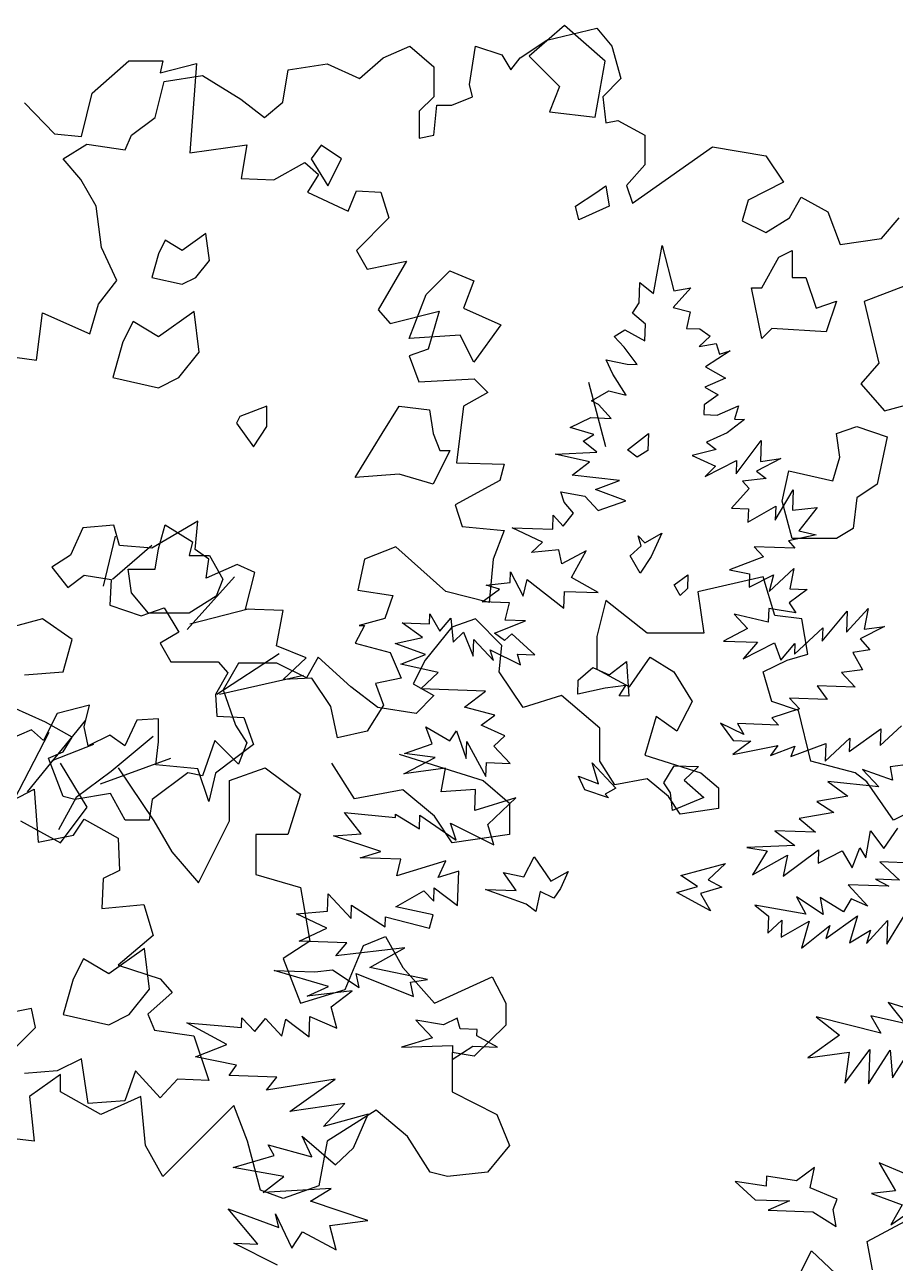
# Model space of a CAD drawing. Header units: inches. Extents: x -11 to 128, y 7 to 56.
# Drawn here: x 54.3128 to 54.617, y 22.7712 to 23.2043 of the extents above; entities that cross this region are included whole.
import ezdxf

# ---------------------------------------------------------------- set-up
doc = ezdxf.new("R2010")
doc.units = ezdxf.units.IN
doc.header["$MEASUREMENT"] = 0
doc.layers.add('CAY', color=94, linetype='Continuous')
doc.layers.add('CAY-3', color=61, linetype='Continuous')
picture_1 = doc.add_image_def('image1.jpg', size_in_pixel=(1680, 1093))

# ---------------------------------------------------------------- blocks, each defined once
blk = doc.blocks.new('A$C76451831')
at = {"layer": 'CAY'}
for points in [[(4149.56, 1884.44), (4162.21, 1909.75), (4185.41, 1887.6)], [(4209.67, 1894.98), (4205.45, 1917.13), (4234.98, 1932.95)], [(974, 1323.01), (997.2, 1298.75), (1018.29, 1296.64), (1026.73, 1330.39), (1055.21, 1355.7), (1081.57, 1355.7), (1079.47, 1346.21), (1107.94, 1353.59), (1102.67, 1283.98), (1146.97, 1290.31), (1142.75, 1263.94), (1168.06, 1262.89), (1192.32, 1276.6), (1202.86, 1267.11), (1194.43, 1253.4), (1226.07, 1238.63), (1232.4, 1254.45), (1251.38, 1253.4), (1257.71, 1233.36), (1232.4, 1208.05), (1240.83, 1193.28), (1271.42, 1199.61), (1249.27, 1161.64), (1258.76, 1151.09), (1296.73, 1160.59), (1288.29, 1131.05), (1273.53, 1125.78), (1280.91, 1105.74), (1324.15, 1107.85), (1334.7, 1097.3), (1315.72, 1086.76), (1310.44, 1042.46), (1347.36, 1041.41), (1344.19, 1028.75), (1309.39, 1009.77), (1314.66, 992.89), (1347.36, 989.73), (1338.92, 967.58), (1335.75, 933.83), (1302, 942.27), (1262.98, 977.07), (1238.72, 967.58), (1233.45, 943.32), (1260.87, 939.1), (1254.54, 921.17), (1234.5, 915.9), (1238.72, 915.9), (1231.34, 902.19), (1258.76, 894.8), (1267.2, 874.77), (1247.16, 870.55), (1253.49, 853.67)], [(1170.84, 417.59), (1137, 434.64), (1155.56, 433.99), (1132.5, 461.54), (1171.87, 447.02), (1169.52, 457.53), (1182.18, 430.79), (1190.33, 443.66), (1216.58, 429.59), (1211.79, 448.35), (1241.39, 452.3), (1196.6, 467.46), (1212.81, 477.32), (1159.68, 474.19), (1175.98, 486.77), (1136.34, 493.59), (1168.38, 502.9), (1163.69, 511.23), (1197.8, 501.87), (1190.21, 518.01), (1216.17, 495.79), (1230.22, 508.9), (1241.57, 535.25), (1206.79, 525.59), (1223.28, 543.6), (1180.46, 537.39), (1215.78, 562.45), (1162.46, 553.88), (1170.52, 564.03), (1133.41, 565.32), (1139.12, 573.28), (1107.18, 579.84), (1131.53, 589.42), (1100.4, 606.37), (1142.87, 602.62), (1143.13, 610.32), (1153.18, 599.54), (1161.69, 609.67), (1174.36, 596.08), (1177.53, 609.12), (1195.63, 595.34), (1196.18, 611.18), (1217.17, 602.29), (1212.76, 618.77), (1229.06, 631.34), (1194.02, 627.13), (1210.6, 634.71), (1168.43, 647.06), (1200.12, 645.95), (1213.77, 647.74), (1234.59, 633.87), (1232.25, 644.83), (1276.94, 626.95), (1274.6, 637.91), (1287.82, 640.17), (1242.83, 649.45), (1270.11, 664.82), (1216.42, 658.53), (1224.93, 668.66), (1187.81, 669.96), (1209.46, 680.08), (1185.84, 691.33), (1209.92, 693.21), (1210.4, 706.8), (1228.31, 687.58), (1228.67, 698), (1254.82, 681.22), (1255.09, 688.91), (1289.22, 680.02), (1292.3, 690.34), (1263.07, 696.8), (1284.8, 709.18), (1292.68, 701.2), (1293.04, 711.62), (1311.14, 697.84), (1312.07, 724.55), (1296.04, 719.67), (1301.93, 732.61), (1263.9, 720.79), (1267.08, 733.83), (1235.4, 734.94), (1251.43, 739.82), (1214.69, 751.98), (1236.05, 753.5), (1223.04, 770.27), (1262.77, 766.17), (1262.86, 768.88), (1281.49, 757.35), (1281.87, 768.22), (1310.19, 748.64), (1305.67, 761.95), (1339.52, 744.9), (1334.64, 760.94), (1356.65, 781.48), (1324.59, 771.71), (1325.16, 788.02), (1298.36, 786.23), (1301.73, 804.7), (1269.4, 800.39), (1293.86, 813.13), (1269.96, 816.24), (1291.51, 823.64), (1286.54, 836.96), (1305.19, 825.89), (1310.45, 833.86), (1317.85, 812.3), (1318.31, 825.43), (1333.22, 798.16), (1333.6, 809.03), (1352.16, 808.38), (1339.49, 821.97), (1347.92, 829.83), (1329.63, 838.18), (1340.33, 845.97), (1316.53, 852.24), (1332.83, 864.81), (1282.59, 866.57), (1296.17, 879.24), (1266.94, 885.7), (1286.24, 893.19), (1262.52, 901.72), (1283.98, 906.41), (1268.07, 917.85), (1289.34, 917.11), (1289.61, 924.8), (1297.3, 911.39), (1305.81, 921.52), (1307.87, 902.86), (1315.85, 910.74), (1323.35, 891.89), (1323.81, 905.02), (1339.1, 888.62), (1336.67, 896.87), (1360.27, 885.16), (1357.84, 893.41), (1371.42, 892.93), (1353.42, 909.43), (1347.8, 904.19), (1339.84, 909.9), (1364.19, 919.48), (1348.35, 920.03), (1351.54, 933.52), (1330.27, 934.26), (1343.76, 944.22), (1333.44, 947.3), (1352.09, 949.37), (1352.38, 957.52), (1362.14, 938.59), (1365.31, 951.63), (1393.99, 929.32), (1394.45, 942.45), (1420.7, 941.53), (1399.81, 953.14), (1411.41, 974.04), (1392.48, 963.83), (1390.14, 974.79), (1368.77, 972.81), (1377.2, 980.68), (1353.58, 991.93), (1385.26, 990.82), (1385.64, 1001.69), (1393.5, 993.26), (1401.56, 1003.4), (1394.15, 1011.82), (1391.72, 1020.07), (1410.18, 1016.7), (1420.67, 1005.45), (1442.22, 1012.86), (1418.52, 1021.85), (1437.34, 1028.9), (1400.33, 1032.91), (1413.83, 1043.32), (1387.3, 1049.23), (1419.53, 1050.83), (1408.95, 1059.36), (1417.29, 1064.51), (1398.91, 1070.13), (1415.03, 1077.73), (1430.87, 1077.18), (1420.83, 1087.96), (1415.49, 1090.86), (1428.9, 1098.55), (1442.38, 1095.36), (1432.08, 1111.59), (1427.02, 1122.65), (1443.22, 1119.36), (1450.92, 1119.09), (1440.97, 1132.59), (1433.1, 1141.02), (1441.44, 1146.17), (1457, 1137.47), (1457.45, 1150.6), (1447.33, 1159.11), (1452.59, 1167.09), (1453.15, 1182.93), (1463.72, 1174.4), (1470.47, 1211.8), (1479.66, 1176.57), (1492.88, 1178.83), (1479.2, 1163.44), (1492.23, 1160.26), (1489.51, 1147.21), (1499.92, 1146.85), (1507.88, 1141.13), (1499.45, 1133.26), (1512.67, 1135.52), (1515.1, 1127.28), (1523.34, 1129.71), (1504.32, 1117.23), (1519.88, 1108.52), (1503.77, 1101.38), (1513.99, 1095.58), (1503.3, 1087.8), (1503.03, 1080.1), (1513.44, 1079.74), (1530, 1086.86), (1526.92, 1076.54), (1534.61, 1076.28), (1521.11, 1065.87), (1505, 1058.72), (1512.5, 1053.02), (1493.76, 1048.24), (1512.04, 1039.89), (1504.07, 1032.01), (1528.51, 1044.3), (1528.15, 1033.89), (1547.64, 1059.95), (1547.07, 1043.65), (1563, 1045.82), (1544.08, 1036.05), (1551.59, 1030.35), (1532.94, 1028.28), (1538.18, 1022.66), (1524.5, 1007.27), (1537.63, 1006.81), (1537.26, 996.4), (1558.99, 1008.78), (1558.61, 997.92), (1572.58, 1021.46), (1572.02, 1005.61), (1591.13, 1007.66), (1576.9, 989.57), (1590.38, 986.38), (1568.92, 981.69), (1573.71, 976.08), (1542.03, 977.19), (1549.45, 969.22), (1522.82, 959.27), (1538.57, 956), (1538.21, 945.59), (1557.13, 955.36), (1553.95, 942.32), (1573.16, 960.24), (1569.89, 944.48), (1583.47, 944.01), (1569.51, 933.62), (1574.67, 925.73), (1553.49, 929.19), (1553.11, 918.32), (1526.6, 924.69), (1537.08, 913.44), (1518.16, 903.68), (1544.87, 902.74), (1533.55, 889.99), (1557.99, 902.29), (1562.97, 888.96), (1573.83, 901.73), (1573.55, 893.58), (1595.56, 914.12), (1595.2, 903.71), (1614.59, 927.06), (1614.03, 910.76), (1630.98, 929.2), (1627.7, 913), (1643.63, 915.16), (1624.71, 905.4), (1632.12, 896.98), (1618.9, 894.72), (1626.59, 881.3), (1610.2, 879.16), (1620.69, 867.91), (1591.27, 868.94), (1599.05, 858.24), (1569.63, 859.27), (1577.49, 850.83), (1555.95, 843.88), (1561.19, 838.25), (1529.06, 839.38), (1534.21, 831.04), (1515.93, 839.83), (1525.89, 826.34), (1539.46, 825.87), (1525.51, 815.47), (1560.64, 822.41), (1554.93, 814.45), (1573.77, 821.95), (1570.77, 813.89), (1597.85, 823.83), (1597.37, 810.24), (1616.58, 828.16), (1616.22, 817.74), (1640.85, 835.47), (1640.39, 822.34), (1656.79, 837.63)], [(1663.91, 807.92), (1647.97, 805.76), (1649.87, 795.26), (1626.6, 803.78), (1639.27, 790.19), (1599.54, 794.3), (1615, 782.88), (1590.84, 778.74), (1604.13, 770.11), (1577.24, 765.61), (1590, 754.74), (1558.32, 755.85), (1573.78, 744.43), (1536.57, 743.01), (1552.33, 740.19), (1540.81, 721.55), (1568.08, 736.92), (1564.79, 720.71), (1592.24, 741.06), (1591.88, 730.65), (1610.8, 740.41), (1618.48, 727), (1624.47, 742.66), (1629.18, 734.79), (1632.64, 755.97), (1643.03, 742.01), (1654, 757.94)], [(1666.65, 730.76), (1639.95, 731.69), (1655.31, 717.55), (1636.76, 718.2), (1646.99, 712.86), (1615.31, 713.96), (1630.58, 697.11), (1617.65, 703), (1611.85, 692.78), (1593.66, 703.84), (1595.92, 690.61), (1575.1, 704.49), (1582.34, 691.09), (1542.7, 697.91), (1553.28, 689.38), (1552.82, 676.25), (1563.59, 686.3), (1563.13, 673.17), (1584.86, 685.56), (1579.14, 664.45), (1601.06, 682.27), (1597.98, 671.95), (1622.62, 689.68), (1616.44, 668.59), (1632.65, 678.45), (1629.57, 668.13), (1646.06, 686.14), (1645.41, 667.58), (1659.83, 691.1)], [(1675.68, 613.03), (1646.55, 622.2), (1659.57, 605.88), (1633.04, 611.8), (1640.73, 598.38), (1590.42, 611.02), (1608.5, 596.79), (1583.86, 579.06), (1616.19, 583.37), (1612.63, 559.47), (1632.12, 585.53), (1631.19, 558.82), (1647.96, 584.98), (1649.94, 563.61), (1669.6, 594.65)], [(1681.44, 479.55), (1639.47, 497.33), (1652.3, 475.58), (1633.65, 473.51), (1657.35, 464.52), (1648.65, 448.96), (1670.48, 464.06)], [(1253.49, 853.67), (1240.83, 833.63), (1217.63, 828.36), (1212.36, 852.62), (1197.59, 874.77), (1175.44, 873.71), (1193.37, 890.59), (1170.17, 900.08), (1175.44, 927.5), (1145.91, 928.55), (1153.29, 957.03), (1139.58, 963.36), (1115.32, 952.81), (1117.43, 967.58), (1106.89, 974.96), (1109, 997.11), (1073.14, 976.02), (1047.82, 978.12), (1043.61, 993.94), (1019.35, 991.84), (1009.86, 970.74), (995.09, 961.25), (1007.75, 945.43), (1020.4, 954.92), (1041.5, 951.76), (1040.44, 931.72), (1064.7, 923.28), (1082.63, 929.61), (1094.23, 910.62), (1079.47, 902.19), (1087.9, 887.42), (1124.82, 887.42), (1132.2, 878.98), (1122.71, 862.11), (1123.76, 845.23), (1144.86, 844.18), (1152.24, 823.09), (1122.71, 800.94), (1117.43, 778.79), (1109, 804.1), (1076.3, 807.27), (1078.41, 825.19), (1078.41, 843.12), (1061.54, 842.07), (1052.04, 822.03), (1040.44, 830.47), (1023.57, 822.03), (1020.4, 836.8), (1024.62, 853.67), (999.31, 847.34), (988.76, 826.25), (979.27, 834.69), (960.29, 826.25)], [(1044.66, 985.51), (1035.17, 946.48)], [(1073.14, 978.12), (1042.55, 951.76)], [(1484.52, 939.3), (1479.82, 947.63), (1490.52, 955.41), (1490.14, 944.55), (1484.52, 939.3)], [(1137.47, 953.87), (1100.56, 912.73)], [(1148.02, 928.55), (1102.67, 916.95)], [(1172.28, 893.75), (1123.76, 862.11)], [(959.23, 776.68), (981.38, 788.28), (984.54, 747.15), (1011.97, 752.42), (1020.4, 765.08), (1046.77, 750.31), (1047.82, 725), (1035.17, 718.67), (1034.11, 695.47), (1066.81, 698.63), (1074.19, 674.37), (1046.77, 651.17), (1079.47, 640.62), (1088.96, 630.08), (1069.97, 613.2), (1075.25, 600.55), (1105.83, 596.33), (1117.43, 561.52), (1093.18, 562.58), (1079.47, 547.81), (1060.48, 568.91), (1052.04, 545.7), (1023.57, 543.59), (1018.29, 578.4), (999.31, 568.91), (974, 566.8)], [(964.5, 584.73), (982.43, 602.66), (979.27, 617.42), (946.57, 611.09)], [(1191.26, 876.87), (1125.87, 862.11)], [(1021.46, 842.07), (976.11, 786.17)], [(992.98, 832.58), (965.56, 779.84)], [(1027.79, 823.09), (995.09, 810.43)], [(1074.19, 829.41), (1041.5, 801.99), (1014.07, 781.95), (1000.36, 756.64)], [(1033.06, 792.5), (1087.9, 812.54)]]:
    blk.add_lwpolyline(points, dxfattribs=at)
for points in [[(1418.3, 1311.88), (1426.22, 1355.44), (1394.55, 1383.16), (1366.84, 1359.4), (1390.59, 1335.64), (1382.67, 1315.84)], [(1109.93, 1128.8), (1105.97, 1160.49), (1078.25, 1140.68), (1058.46, 1152.57), (1050.54, 1136.72), (1042.62, 1109), (1078.25, 1101.08), (1094.09, 1109)], [(1443.61, 1052.71), (1459.91, 1065.28), (1459.45, 1052.15), (1451.12, 1047)], [(1445.71, 970.13), (1454.15, 977.99), (1451.7, 985.78), (1456.94, 980.16), (1470.35, 987.85), (1462.01, 969.56), (1453.4, 956.71)], [(1444.62, 860.91), (1436.93, 861.18), (1442.19, 869.16), (1426.25, 866.99), (1404.79, 862.3), (1405.17, 873.17), (1416.4, 883.2), (1429.33, 877.31), (1442.84, 887.72)], [(1428.71, 781.68), (1410.34, 787.76), (1405.28, 798.36), (1420.93, 792.38), (1416.07, 808.87), (1434.41, 789.19), (1426.09, 784.49)], [(1476.88, 785.44), (1471.71, 793.32), (1479.88, 806.64), (1498.89, 805.98), (1487.65, 795.49), (1503.03, 781.8), (1478.67, 771.77)], [(1364.64, 698.69), (1332.87, 710.23), (1356.86, 709.39), (1346.92, 723.33), (1362.67, 720.07), (1370.91, 735.64), (1383.84, 716.61), (1397.25, 724.3), (1391.35, 710.9), (1386.1, 703.38), (1375.41, 708.74), (1372.14, 692.99)], [(1485.06, 721.23), (1519.82, 730.44), (1506.23, 717.77), (1516.91, 711.96), (1500.42, 707.09), (1508.11, 693.68), (1481.87, 707.74), (1497.9, 712.62)], [(1313.22, 601.66), (1310.78, 609.9), (1300.19, 604.83), (1278.56, 608.31), (1291.67, 594.7), (1267.4, 587.39), (1307.33, 588.72), (1306.95, 577.85), (1323.17, 588.16), (1342.18, 587.5), (1326.17, 596.22), (1326.34, 601.2)], [(1603.76, 460.95), (1606.76, 469.01), (1585.77, 477.9), (1589.04, 493.65), (1575.08, 483.26), (1551.64, 486.8), (1551.37, 479.1), (1527.48, 482.66), (1542.84, 468.52), (1569.55, 467.59), (1552.99, 460.46), (1587.84, 459.24), (1606.01, 447.73)]]:
    blk.add_lwpolyline(points, close=True, dxfattribs=at)
at = {"layer": 'CAY-3'}
for p, q in [((6577.4, 899), (6564.2, 949.16)), ((6416.32, 659.79), (6481.77, 639.15)), ((6173.4, 618.5), (6152.76, 652.71)), ((6197.57, 649.17), (6225.29, 607.88)), ((6284.25, 639.15), (6311.96, 649.17)), ((6311.96, 649.17), (6339.67, 628.53)), ((6381.54, 624.99), (6363.85, 652.71)), ((6284.25, 607.88), (6284.25, 639.15)), ((6481.77, 639.15), (6502.41, 621.45)), ((6339.67, 628.53), (6329.65, 597.26)), ((6419.27, 632.07), (6381.54, 624.99)), ((6444.04, 611.42), (6419.27, 632.07)), ((6152.76, 590.78), (6173.4, 618.5)), ((6502.41, 621.45), (6502.41, 597.26)), ((6121.51, 607.88), (6152.76, 590.78)), ((6225.29, 607.88), (6239.44, 583.7)), ((6260.07, 559.51), (6284.25, 607.88)), ((6457.6, 590.78), (6444.04, 611.42)), ((6304.89, 597.26), (6304.89, 566)), ((6329.65, 597.26), (6304.89, 597.26)), ((6502.41, 597.26), (6457.6, 590.78)), ((6239.44, 583.7), (6260.07, 559.51)), ((6304.89, 566), (6339.67, 555.97)), ((6339.67, 555.97), (6346.75, 514.09)), ((6346.75, 514.09), (6326.11, 500.53)), ((6388.61, 510.56), (6405.71, 517.63)), ((6405.71, 517.63), (6419.27, 493.45)), ((6374.46, 476.34), (6388.61, 510.56)), ((6326.11, 500.53), (6339.67, 465.73)), ((6419.27, 493.45), (6444.04, 465.73)), ((6444.04, 465.73), (6488.85, 486.37)), ((6488.85, 486.37), (6499.46, 465.73)), ((6339.67, 465.73), (6374.46, 476.34)), ((6499.46, 465.73), (6499.46, 448.62)), ((6499.46, 448.62), (6474.7, 424.44)), ((6457.6, 427.38), (6457.6, 396.71)), ((6474.7, 424.44), (6457.6, 427.38)), ((6152.76, 410.28), (6128.59, 393.17)), ((6152.76, 396.71), (6152.76, 410.28)), ((6184.01, 379.02), (6152.76, 396.71)), ((6457.6, 396.71), (6492.38, 379.02)), ((6128.59, 393.17), (6132.13, 358.37)), ((6215.26, 393.17), (6184.01, 379.02)), ((6218.8, 354.83), (6215.26, 393.17)), ((6287.79, 386.09), (6263.61, 361.91)), ((6298.4, 358.37), (6287.79, 386.09)), ((6398.63, 382.55), (6360.31, 358.37)), ((6422.81, 361.91), (6398.63, 382.55)), ((6492.38, 379.02), (6502.41, 354.83)), ((6132.13, 358.37), (6100.88, 361.91)), ((6263.61, 361.91), (6232.36, 330.65)), ((6308.42, 320.03), (6298.4, 358.37)), ((6360.31, 358.37), (6353.82, 323.57)), ((6440.5, 334.19), (6422.81, 361.91)), ((6232.36, 330.65), (6218.8, 354.83)), ((6502.41, 354.83), (6485.31, 334.19)), ((6454.06, 330.65), (6440.5, 334.19)), ((6485.31, 334.19), (6454.06, 330.65)), ((6326.11, 313.54), (6308.42, 320.03)), ((6353.82, 323.57), (6326.11, 313.54))]:
    blk.add_line(p, q, dxfattribs=at)
for points in [[(6124.52, 721.6), (6154.79, 723.96), (6161.86, 749.13), (6138.67, 765.25), (6087.57, 751.49)], [(6101.72, 970.92), (6133.95, 966.59), (6138.67, 1003.56), (6175.62, 987.04), (6182.3, 1010.24), (6196.45, 1028.72), (6184.66, 1054.28), (6180.34, 1086.53), (6168.55, 1107.37), (6154.79, 1123.49), (6173.26, 1134.9), (6203.14, 1130.57), (6207.85, 1141.98), (6226.33, 1155.74), (6233.4, 1183.66), (6263.28, 1188.38), (6293.15, 1169.9), (6311.63, 1155.74), (6325.78, 1167.54), (6330.1, 1192.7), (6360.37, 1197.42), (6385.53, 1186.02), (6404, 1202.14), (6424.83, 1211.19), (6443.31, 1195.06), (6443.31, 1171.86), (6431.91, 1160.46), (6431.91, 1139.62), (6443.31, 1141.98), (6445.67, 1165.18), (6457.46, 1165.18), (6473.58, 1171.86), (6471.22, 1181.3), (6475.94, 1211.19), (6496.38, 1204.5), (6503.45, 1192.7), (6510.53, 1202.14), (6531.36, 1215.91), (6570.27, 1225.34), (6582.07, 1211.19), (6589.14, 1186.02), (6574.99, 1171.86), (6577.35, 1151.41), (6586.78, 1153.38), (6607.62, 1141.98), (6607.62, 1118.78), (6593.47, 1102.65), (6598.18, 1088.89), (6660.29, 1132.93), (6701.96, 1125.85), (6715.71, 1105.4), (6688.2, 1091.25), (6683.48, 1075.13), (6701.96, 1066.08), (6720.43, 1077.48), (6729.47, 1093.61), (6750.31, 1082.2), (6759.74, 1056.64), (6791.97, 1061.36), (6805.73, 1077.48)], [(6833.64, 1033.44), (6778.61, 1012.21), (6790.01, 964.23), (6775.86, 948.11), (6794.33, 927.27), (6810.84, 931.59)], [(6838.36, 626.83), (6801.41, 608.35), (6780.57, 638.23), (6771.53, 645.31), (6736.94, 654.36), (6727.51, 693.68), (6706.67, 700.76), (6699.99, 723.96), (6718.47, 733), (6734.58, 737.72), (6729.87, 765.25), (6709.03, 767.61), (6699.99, 797.89), (6648.89, 786.09), (6653.61, 753.85), (6609.58, 753.85), (6577.35, 779.41), (6570.27, 751.49), (6570.27, 725.93), (6595.83, 712.16), (6611.94, 735.36), (6630.42, 723.96), (6644.57, 700.76), (6632.77, 677.56), (6616.66, 688.96), (6607.62, 659.07), (6651.25, 645.31), (6665.01, 633.51), (6665.01, 617.39), (6635.13, 613.07), (6626.09, 626.83), (6609.58, 640.59), (6584.43, 635.87), (6572.63, 654.36), (6572.63, 679.92), (6542.76, 705.48), (6512.89, 696.04), (6494.41, 723.96), (6496.38, 744.41), (6475.94, 765.25), (6457.46, 758.57), (6436.63, 733), (6427.19, 714.52), (6443.31, 705.48), (6429.55, 691.32), (6399.68, 696.04), (6378.84, 712.16), (6353.29, 735.36), (6344.25, 719.24), (6321.06, 730.65), (6291.19, 730.65), (6279.39, 709.8), (6288.83, 682.28), (6297.87, 668.51), (6291.19, 652), (6279.39, 663.79), (6272.79, 670.4), (6263.28, 642.95), (6251.88, 645.31), (6223.97, 624.47), (6221.61, 608.35), (6203.14, 608.35), (6191.74, 629.19), (6163.83, 624.47), (6154.79, 626.83), (6143.39, 656.72), (6154.79, 661.43), (6161.86, 672.84), (6141.03, 684.64), (6115.48, 696.04)]]:
    blk.add_lwpolyline(points, dxfattribs=at)
for points in [[(6371.54, 1123.42), (6355.7, 1133.99), (6347.78, 1123.42), (6360.98, 1102.3)], [(6569.48, 1097.02), (6577.4, 1102.3), (6580.04, 1086.46), (6556.28, 1075.9), (6553.64, 1086.46)], [(6268.6, 1044.21), (6265.97, 1065.34), (6247.49, 1052.14), (6234.29, 1060.06), (6229.02, 1049.49), (6223.74, 1031.01), (6247.49, 1025.73), (6258.05, 1031.01)], [(6712, 1046.85), (6722.56, 1052.14), (6722.56, 1031.01), (6733.11, 1031.01), (6741.03, 1007.25), (6756.87, 1012.53), (6748.95, 988.77), (6706.72, 991.41), (6698.8, 983.49), (6690.89, 1023.09), (6698.8, 1023.09)], [(6437.52, 1017.81), (6455.99, 1036.29), (6474.47, 1028.37), (6466.55, 1007.25), (6495.58, 994.05), (6474.47, 965), (6463.91, 986.13), (6424.32, 983.49)], [(6292.36, 922.76), (6289.72, 917.48), (6302.91, 899), (6313.47, 914.84), (6313.47, 930.68)], [(6403.21, 909.56), (6416.4, 930.68), (6440.16, 928.04), (6442.8, 909.56), (6448.07, 896.36), (6455.99, 896.36), (6442.8, 869.95), (6416.4, 877.87), (6382.09, 875.23)], [(6714.64, 856.75), (6719.92, 880.51), (6754.23, 872.59), (6759.51, 891.07), (6756.87, 909.56), (6772.7, 914.84), (6796.46, 906.92), (6788.54, 869.95), (6772.7, 859.39), (6770.06, 835.63), (6756.87, 827.71), (6722.56, 827.71)], [(6252.77, 814.5), (6268.6, 814.5), (6279.16, 796.02), (6273.88, 782.82), (6252.77, 769.62), (6221.1, 769.62), (6207.9, 785.46), (6205.26, 803.94), (6226.38, 803.94), (6229.02, 819.79), (6234.29, 838.27), (6255.41, 825.07)], [(6222.02, 476.63), (6218.06, 508.31), (6190.35, 488.51), (6170.56, 500.39), (6162.64, 484.55), (6154.72, 456.83), (6190.35, 448.91), (6206.19, 456.83)]]:
    blk.add_lwpolyline(points, close=True, dxfattribs=at)

msp = doc.modelspace()

# ---------------------------------------------------------------- block references
at = {"layer": 'CAY', "xscale": 0.0004489089019145984, "yscale": 0.0004489089019145984, "zscale": 0.0004489089019145984}
for p in [(51.56325, 22.65309), (53.87545, 22.58311), (52.71935, 21.91828)]:
    msp.add_blockref('A$C76451831', p, dxfattribs=at)

# ---------------------------------------------------------------- pictures from other files: only their frames are drawn
image = msp.add_image(picture_1, insert=(12.49661, 7.37723), size_in_units=(74.4025, 48.40591))
image.dxf.flags = 6

doc.saveas('drawing.dxf')
